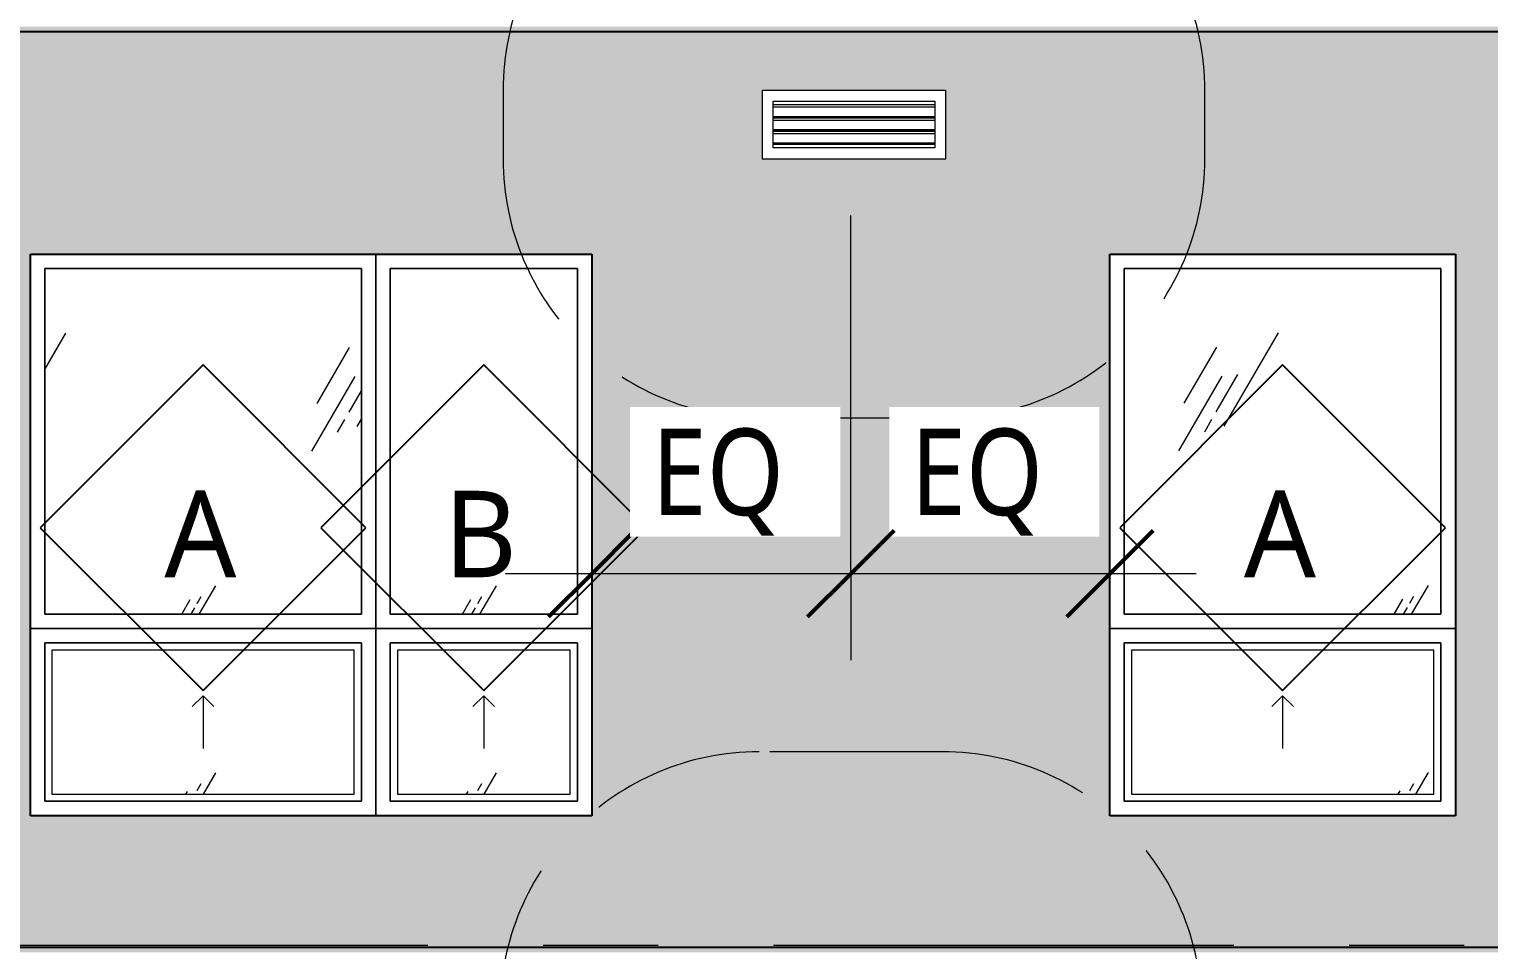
# Model space of a CAD drawing. Header units: inches. Extents: x 6 to 15224, y -733 to 6300.
# Drawn here: x 11742 to 11944.8, y 5476.2 to 5604.1 of the extents above; entities that cross this region are included whole.
import ezdxf

# ---------------------------------------------------------------- set-up
doc = ezdxf.new("R2010")
doc.units = ezdxf.units.IN
doc.header["$MEASUREMENT"] = 0
doc.linetypes.add('Center 1_2_', pattern=[112, 64, -16, 16, -16])
doc.linetypes.add('Hidden 3_16_', pattern=[36, 24, -12])
for name, color, linetype, lineweight in [('A-ANNO-DIMS', 211, 'Continuous', 13), ('A-ANNO-DIMS-128', 211, 'Continuous', 13), ('A-FLOR-LEVL', 51, 'Continuous', 13), ('A-GENM', 13, 'Continuous', 18), ('A-GLAZ', 151, 'Continuous', 25), ('A-GLAZ-IDEN', 152, 'Continuous', 25), ('A-GLAZ-SILL', 1, 'Continuous', 18), ('A-WALL', 113, 'Continuous', 25), ('A-WALL-PATT', 111, 'Continuous', 25), ('M-EQPM', 50, 'Continuous', 18), ('M-EQPM-HDLN', 50, 'Hidden 3_16_', 13)]:
    doc.layers.add(name, color=color, linetype=linetype, lineweight=lineweight)
doc.styles.add('Open Sans_5', font='OpenSans-Regular.ttf', dxfattribs={"height": 12})
doc.styles.add('Open Sans_8', font='OpenSans-Regular.ttf', dxfattribs={"width": 0.88, "height": 12})
doc.dimstyles.new('Linear_-_3_32___Rounded_1_4___1', dxfattribs={"dimscale": 12, "dimtxt": 12.89496, "dimasz": 1, "dimexe": 1, "dimexo": 0.666667, "dimgap": 0.333333, "dimtad": 1, "dimrnd": 0.25, "dimzin": 3, "dimdsep": 46, "dimlunit": 4, "dimtxsty": 'Open Sans_8', "dimblk1": 'OBLIQUE', "dimblk2": 'OBLIQUE', "dimsah": 1, "dimcen": 0.09, "dimdle": 1, "dimadec": 3, "dimazin": 2, "dimtfac": 1, "dimtdec": 4, "dimtix": 1, "dimtmove": 0, "dimatfit": 3, "dimfxl": 1, "dimtvp": 1, "dimtfill": 1, "dimfrac": 2, "dimtolj": 1, "dimtzin": 0, "dimarcsym": 2})
pattern_1 = [(0, (10796.0429, 0), (5.12, 1.28), [0.16896, -3.671, 0.16896, -3.671, -20.48]), (0, (10796.0429, 0), (5.12, 1.28), [-7.68, 0.16896, -7.511, 0.16896, -3.671, -8.96]), (0, (10796.0429, 0), (5.12, 1.28), [-19.2, 0.16896, -2.391, 0.16896, -6.231]), (120, (10797.9629, 0.64), (-3.66851252, 3.79405007), [0.16896, -3.671, 0.16896, -3.671, -20.48]), (120, (10797.9629, 0.64), (-3.66851252, 3.79405007), [-7.68, 0.16896, -7.511, 0.16896, -3.671, -8.96]), (120, (10797.9629, 0.64), (-3.66851252, 3.79405007), [-19.2, 0.16896, -2.391, 0.16896, -6.231]), (240, (10798.6029, 3.2), (-1.45148748, -5.07405007), [0.16896, -3.671, 0.16896, -3.671, -20.48]), (240, (10798.6029, 3.2), (-1.45148748, -5.07405007), [-7.68, 0.16896, -7.511, 0.16896, -3.671, -8.96]), (240, (10798.6029, 3.2), (-1.45148748, -5.07405007), [-19.2, 0.16896, -2.391, 0.16896, -6.231])]

# ---------------------------------------------------------------- blocks, each defined once
blk = doc.blocks.new('1-2 WD Adaptive - 4-0_x6_-6_-V165-EAST ELEVATION')
at = {"layer": 'A-GLAZ', "lineweight": 13}
h = blk.add_hatch(dxfattribs=at)
h.set_pattern_fill('FP_344', color=256, style=0, pattern_type=2)
h.set_pattern_definition([(59.808, (3165.997, 5432.806), (144.0017, 239.99866), [9, -754.581]), (59.808, (3165.263, 5426.193), (144.0017, 239.99866), [12, -751.581]), (59.808, (3170.448, 5431.623), (144.0017, 239.99866), [6, -757.581]), (59.808, (3168.859, 5428.844), (144.0017, 239.99866), [2, -761.581]), (59.808, (3171.554, 5429.598), (144.0017, 239.99866), [15, -748.581]), (59.808, (3196.972, 5399.404), (144.0017, 239.99866), [5.063, -758.519]), (59.808, (3196.531, 5401.668), (144.0017, 239.99866), [6.75, -756.831]), (59.808, (3195.322, 5401.525), (144.0017, 239.99866), [3.375, -760.206]), (59.808, (3197.353, 5405.029), (144.0017, 239.99866), [1.125, -762.456]), (59.808, (3192.139, 5398.297), (144.0017, 239.99866), [8.437, -755.144])])
h.paths.add_polyline_path([(3180.5, 5395), (3180.5, 5443), (3136.5, 5443), (3136.5, 5395)])
at = {"layer": 'A-GLAZ-SILL', "lineweight": 13}
h = blk.add_hatch(dxfattribs=at)
h.set_pattern_fill('FP_343', color=256, style=0, pattern_type=2)
h.set_pattern_definition([(59.808, (3165.997, 5406.806), (144.0017, 239.99866), [9, -754.581]), (59.808, (3165.263, 5400.193), (144.0017, 239.99866), [12, -751.581]), (59.808, (3170.448, 5405.623), (144.0017, 239.99866), [6, -757.581]), (59.808, (3168.859, 5402.844), (144.0017, 239.99866), [2, -761.581]), (59.808, (3171.554, 5403.598), (144.0017, 239.99866), [15, -748.581]), (59.808, (3196.972, 5373.404), (144.0017, 239.99866), [5.063, -758.519]), (59.808, (3196.531, 5375.668), (144.0017, 239.99866), [6.75, -756.831]), (59.808, (3195.322, 5375.525), (144.0017, 239.99866), [3.375, -760.206]), (59.808, (3197.353, 5379.029), (144.0017, 239.99866), [1.125, -762.456]), (59.808, (3192.139, 5372.297), (144.0017, 239.99866), [8.438, -755.144])])
h.paths.add_polyline_path([(3157.5, 5370), (3179.5, 5370), (3179.5, 5390), (3137.5, 5390), (3137.5, 5370)])
at = {"layer": 'A-GLAZ', "lineweight": 13}
for p, q in [((3134.5, 5445), (3182.5, 5445)), ((3134.5, 5367), (3134.5, 5445)), ((3182.5, 5445), (3182.5, 5367)), ((3180.5, 5443), (3136.5, 5443)), ((3136.5, 5443), (3136.5, 5395)), ((3180.5, 5395), (3180.5, 5443)), ((3136.5, 5395), (3180.5, 5395)), ((3134.5, 5393), (3182.5, 5393)), ((3182.5, 5393), (3134.5, 5393)), ((3180.5, 5391), (3136.5, 5391)), ((3136.5, 5391), (3136.5, 5369)), ((3180.5, 5369), (3180.5, 5391)), ((3136.5, 5369), (3180.5, 5369)), ((3182.5, 5367), (3134.5, 5367))]:
    blk.add_line(p, q, dxfattribs=at)
at = {"layer": 'A-GLAZ', "linetype": 'Hidden 3_16_', "lineweight": 13}
for q in [(3157, 5382.17), (3160, 5382.17), (3158.5, 5376.33)]:
    blk.add_line((3158.5, 5383.67), q, dxfattribs=at)
at = {"layer": 'A-GLAZ-SILL'}
for p, q in [((3136.5, 5443), (3180.5, 5443)), ((3136.5, 5395), (3136.5, 5443)), ((3180.5, 5443), (3136.5, 5443)), ((3136.5, 5443), (3136.5, 5395)), ((3180.5, 5443), (3180.5, 5395)), ((3180.5, 5395), (3180.5, 5443)), ((3180.5, 5395), (3136.5, 5395)), ((3136.5, 5395), (3180.5, 5395)), ((3136.5, 5391), (3180.5, 5391)), ((3136.5, 5369), (3136.5, 5391)), ((3180.5, 5391), (3136.5, 5391)), ((3136.5, 5391), (3136.5, 5369)), ((3180.5, 5391), (3180.5, 5369)), ((3180.5, 5369), (3180.5, 5391)), ((3179.5, 5390), (3137.5, 5390)), ((3137.5, 5390), (3137.5, 5370)), ((3179.5, 5370), (3179.5, 5390)), ((3180.5, 5369), (3136.5, 5369)), ((3136.5, 5369), (3180.5, 5369)), ((3137.5, 5370), (3179.5, 5370))]:
    blk.add_line(p, q, dxfattribs=at)
blk = doc.blocks.new('1-2 WD Adaptive - 2_-6_x6_-6_-V166-EAST ELEVATION')
at = {"layer": 'A-GLAZ', "lineweight": 13}
h = blk.add_hatch(dxfattribs=at)
h.set_pattern_fill('FP_348', color=256, style=0, pattern_type=2)
h.set_pattern_definition([(59.808, (2604.497, 5432.806), (144.0017, 239.99866), [9, -754.581]), (59.808, (2603.763, 5426.193), (144.0017, 239.99866), [12, -751.581]), (59.808, (2608.948, 5431.623), (144.0017, 239.99866), [6, -757.581]), (59.808, (2607.359, 5428.844), (144.0017, 239.99866), [2, -761.581]), (59.808, (2610.054, 5429.598), (144.0017, 239.99866), [15, -748.581]), (59.808, (2635.472, 5399.404), (144.0017, 239.99866), [5.063, -758.519]), (59.808, (2635.031, 5401.668), (144.0017, 239.99866), [6.75, -756.831]), (59.808, (2633.822, 5401.525), (144.0017, 239.99866), [3.375, -760.206]), (59.808, (2635.853, 5405.029), (144.0017, 239.99866), [1.125, -762.456]), (59.808, (2630.639, 5398.297), (144.0017, 239.99866), [8.437, -755.144])])
h.paths.add_polyline_path([(2584, 5395), (2610, 5395), (2610, 5443), (2584, 5443), (2584, 5421)])
at = {"layer": 'A-GLAZ-SILL', "lineweight": 13}
h = blk.add_hatch(dxfattribs=at)
h.set_pattern_fill('FP_347', color=256, style=0, pattern_type=2)
h.set_pattern_definition([(59.808, (2604.497, 5406.806), (144.0017, 239.99866), [9, -754.581]), (59.808, (2603.763, 5400.193), (144.0017, 239.99866), [12, -751.581]), (59.808, (2608.948, 5405.623), (144.0017, 239.99866), [6, -757.581]), (59.808, (2607.359, 5402.844), (144.0017, 239.99866), [2, -761.581]), (59.808, (2610.054, 5403.598), (144.0017, 239.99866), [15, -748.581]), (59.808, (2635.472, 5373.404), (144.0017, 239.99866), [5.063, -758.519]), (59.808, (2635.031, 5375.668), (144.0017, 239.99866), [6.75, -756.831]), (59.808, (2633.822, 5375.525), (144.0017, 239.99866), [3.375, -760.206]), (59.808, (2635.853, 5379.029), (144.0017, 239.99866), [1.125, -762.456]), (59.808, (2630.639, 5372.297), (144.0017, 239.99866), [8.438, -755.144])])
h.paths.add_polyline_path([(2598.29, 5370), (2609, 5370), (2609, 5390), (2585, 5390), (2585, 5370)])
at = {"layer": 'A-GLAZ', "lineweight": 13}
for p, q in [((2582, 5393), (2582, 5445)), ((2582, 5445), (2612, 5445)), ((2582, 5367), (2582, 5445)), ((2612, 5445), (2612, 5367)), ((2610, 5443), (2584, 5443)), ((2584, 5443), (2584, 5395)), ((2610, 5395), (2610, 5443)), ((2584, 5395), (2610, 5395)), ((2582, 5367), (2582, 5393)), ((2582, 5393), (2612, 5393)), ((2612, 5393), (2582, 5393)), ((2610, 5391), (2584, 5391)), ((2584, 5391), (2584, 5369)), ((2610, 5369), (2610, 5391)), ((2584, 5369), (2610, 5369)), ((2612, 5367), (2582, 5367))]:
    blk.add_line(p, q, dxfattribs=at)
at = {"layer": 'A-GLAZ', "linetype": 'Hidden 3_16_', "lineweight": 13}
for q in [(2595.5, 5382.17), (2598.5, 5382.17), (2597, 5376.33)]:
    blk.add_line((2597, 5383.67), q, dxfattribs=at)
at = {"layer": 'A-GLAZ-SILL'}
for p, q in [((2584, 5443), (2610, 5443)), ((2584, 5395), (2584, 5443)), ((2610, 5443), (2584, 5443)), ((2584, 5443), (2584, 5395)), ((2610, 5443), (2610, 5395)), ((2610, 5395), (2610, 5443)), ((2610, 5395), (2584, 5395)), ((2584, 5395), (2610, 5395)), ((2584, 5391), (2610, 5391)), ((2584, 5369), (2584, 5391)), ((2610, 5391), (2584, 5391)), ((2584, 5391), (2584, 5369)), ((2610, 5391), (2610, 5369)), ((2610, 5369), (2610, 5391)), ((2609, 5390), (2585, 5390)), ((2585, 5390), (2585, 5370)), ((2609, 5370), (2609, 5390)), ((2610, 5369), (2584, 5369)), ((2584, 5369), (2610, 5369)), ((2585, 5370), (2609, 5370))]:
    blk.add_line(p, q, dxfattribs=at)
blk = doc.blocks.new('1-2 WD Adaptive - 4-0_x6_-6_-V167-EAST ELEVATION')
at = {"layer": 'A-GLAZ', "lineweight": 13}
h = blk.add_hatch(dxfattribs=at)
h.set_pattern_fill('FP_350', color=256, style=0, pattern_type=2)
h.set_pattern_definition([(59.808, (2565.497, 5432.806), (144.0017, 239.99866), [9, -754.581]), (59.808, (2564.763, 5426.193), (144.0017, 239.99866), [12, -751.581]), (59.808, (2569.948, 5431.623), (144.0017, 239.99866), [6, -757.581]), (59.808, (2568.359, 5428.844), (144.0017, 239.99866), [2, -761.581]), (59.808, (2571.054, 5429.598), (144.0017, 239.99866), [15, -748.581]), (59.808, (2596.472, 5399.404), (144.0017, 239.99866), [5.063, -758.519]), (59.808, (2596.031, 5401.668), (144.0017, 239.99866), [6.75, -756.831]), (59.808, (2594.822, 5401.525), (144.0017, 239.99866), [3.375, -760.206]), (59.808, (2596.853, 5405.029), (144.0017, 239.99866), [1.125, -762.456]), (59.808, (2591.639, 5398.297), (144.0017, 239.99866), [8.437, -755.144])])
h.paths.add_polyline_path([(2580, 5395), (2580, 5443), (2536, 5443), (2536, 5395)])
at = {"layer": 'A-GLAZ-SILL', "lineweight": 13}
h = blk.add_hatch(dxfattribs=at)
h.set_pattern_fill('FP_349', color=256, style=0, pattern_type=2)
h.set_pattern_definition([(59.808, (2565.497, 5406.806), (144.0017, 239.99866), [9, -754.581]), (59.808, (2564.763, 5400.193), (144.0017, 239.99866), [12, -751.581]), (59.808, (2569.948, 5405.623), (144.0017, 239.99866), [6, -757.581]), (59.808, (2568.359, 5402.844), (144.0017, 239.99866), [2, -761.581]), (59.808, (2571.054, 5403.598), (144.0017, 239.99866), [15, -748.581]), (59.808, (2596.472, 5373.404), (144.0017, 239.99866), [5.063, -758.519]), (59.808, (2596.031, 5375.668), (144.0017, 239.99866), [6.75, -756.831]), (59.808, (2594.822, 5375.525), (144.0017, 239.99866), [3.375, -760.206]), (59.808, (2596.853, 5379.029), (144.0017, 239.99866), [1.125, -762.456]), (59.808, (2591.639, 5372.297), (144.0017, 239.99866), [8.438, -755.144])])
h.paths.add_polyline_path([(2557, 5370), (2579, 5370), (2579, 5390), (2537, 5390), (2537, 5370)])
at = {"layer": 'A-GLAZ', "lineweight": 13}
for p, q in [((2534, 5445), (2582, 5445)), ((2534, 5367), (2534, 5445)), ((2582, 5445), (2582, 5393)), ((2582, 5445), (2582, 5367)), ((2580, 5443), (2536, 5443)), ((2536, 5443), (2536, 5395)), ((2580, 5395), (2580, 5443)), ((2536, 5395), (2580, 5395)), ((2534, 5393), (2582, 5393)), ((2582, 5393), (2534, 5393)), ((2582, 5393), (2582, 5367)), ((2580, 5391), (2536, 5391)), ((2536, 5391), (2536, 5369)), ((2580, 5369), (2580, 5391)), ((2536, 5369), (2580, 5369)), ((2582, 5367), (2534, 5367))]:
    blk.add_line(p, q, dxfattribs=at)
at = {"layer": 'A-GLAZ', "linetype": 'Hidden 3_16_', "lineweight": 13}
for q in [(2556.5, 5382.17), (2559.5, 5382.17), (2558, 5376.33)]:
    blk.add_line((2558, 5383.67), q, dxfattribs=at)
at = {"layer": 'A-GLAZ-SILL'}
for p, q in [((2536, 5443), (2580, 5443)), ((2536, 5395), (2536, 5443)), ((2580, 5443), (2536, 5443)), ((2536, 5443), (2536, 5395)), ((2580, 5443), (2580, 5395)), ((2580, 5395), (2580, 5443)), ((2580, 5395), (2536, 5395)), ((2536, 5395), (2580, 5395)), ((2536, 5391), (2580, 5391)), ((2536, 5369), (2536, 5391)), ((2580, 5391), (2536, 5391)), ((2536, 5391), (2536, 5369)), ((2580, 5391), (2580, 5369)), ((2580, 5369), (2580, 5391)), ((2579, 5390), (2537, 5390)), ((2537, 5390), (2537, 5370)), ((2579, 5370), (2579, 5390)), ((2580, 5369), (2536, 5369)), ((2536, 5369), (2580, 5369)), ((2537, 5370), (2579, 5370))]:
    blk.add_line(p, q, dxfattribs=at)
blk = doc.blocks.new('ME Louvers w Trim-AM - 24_ x 8_-17810076-EAST ELEVATION')
at = {"layer": 'A-GENM', "lineweight": 13}
for p, q in [((355.25, 5465.75), (332.75, 5465.75)), ((332.75, 5465.48), (355.25, 5465.48)), ((355.25, 5464.1), (332.75, 5464.1)), ((355.25, 5463.95), (332.75, 5463.95)), ((355.25, 5463.9), (332.75, 5463.9)), ((332.75, 5463.63), (355.25, 5463.63)), ((355.25, 5462.25), (332.75, 5462.25)), ((355.25, 5462.1), (332.75, 5462.1)), ((355.25, 5462.05), (332.75, 5462.05)), ((332.75, 5461.78), (355.25, 5461.78)), ((355.25, 5460.4), (332.75, 5460.4)), ((355.25, 5460.25), (332.75, 5460.25))]:
    blk.add_line(p, q, dxfattribs=at)
at = {"layer": 'M-EQPM'}
for p, q in [((331.25, 5467.75), (331.25, 5458.25)), ((356.75, 5467.75), (331.25, 5467.75)), ((356.75, 5458.25), (356.75, 5467.75)), ((332.75, 5466.25), (355.25, 5466.25)), ((332.75, 5459.75), (332.75, 5466.25)), ((355.25, 5466.25), (355.25, 5459.75)), ((355.25, 5459.75), (332.75, 5459.75)), ((331.25, 5458.25), (356.75, 5458.25))]:
    blk.add_line(p, q, dxfattribs=at)
at = {"layer": 'M-EQPM-HDLN'}
for p, q in [((356.75, 5503.75), (331.25, 5503.75)), ((295.25, 5467.75), (295.25, 5458.25)), ((392.75, 5458.25), (392.75, 5467.75)), ((331.25, 5422.25), (356.75, 5422.25))]:
    blk.add_line(p, q, dxfattribs=at)
for centre, start, end in [((331.25, 5467.75), 90, 180), ((356.75, 5467.75), 0, 90), ((331.25, 5458.25), 180, 270), ((356.75, 5458.25), 270, 360)]:
    blk.add_arc(centre, 36, start, end, dxfattribs=at)
blk = doc.blocks.new('TAG Window-AM - Standard-51685-EAST ELEVATION')
at = {"layer": 'A-GLAZ-IDEN'}
for p, q in [((3827, 5941.13), (3804.37, 5918.5)), ((3849.63, 5918.5), (3827, 5941.13)), ((3804.37, 5918.5), (3827, 5895.87)), ((3827, 5895.87), (3849.63, 5918.5))]:
    blk.add_line(p, q, dxfattribs=at)
blk = doc.blocks.new('DIMBLOCK71-EAST ELEVATION')
at = {"layer": 'A-ANNO-DIMS-128'}
for p, q in [((11856.12, 5528.49), (11856.12, 5578.27)), ((11892.12, 5528.49), (11892.12, 5540.49)), ((11904.12, 5528.49), (11856.12, 5528.49)), ((11856.12, 5528.49), (11856.12, 5516.49)), ((11892.12, 5528.49), (11892.12, 5528))]:
    blk.add_line(p, q, dxfattribs=at)
at = {"layer": 'A-ANNO-DIMS-128', "lineweight": 50}
for p, q in [((11856.12, 5528.49), (11862.12, 5534.49)), ((11892.12, 5528.49), (11898.12, 5534.49)), ((11856.12, 5528.49), (11850.12, 5522.49)), ((11892.12, 5528.49), (11886.12, 5522.49))]:
    blk.add_line(p, q, dxfattribs=at)
at = {"layer": 'A-ANNO-DIMS-128', "color": 0, "insert": (11864.45, 5548.63), "char_height": 12, "width": 23.2109, "attachment_point": 1, "line_spacing_factor": 1.151336, "style": 'Open Sans_8', "bg_fill": 3, "box_fill_scale": 1.25, "bg_fill_color": 256, "bg_fill_true_color": 13158600, "bg_fill_transparency": 0}
blk.add_mtext('EQ', dxfattribs=at)
blk = doc.blocks.new('_Oblique')
at = {"color": 0, "linetype": 'ByBlock', "lineweight": -2}
blk.add_line((-0.5, -0.5), (0.5, 0.5), dxfattribs=at)
blk = doc.blocks.new('DIMBLOCK72-EAST ELEVATION')
at = {"layer": 'A-ANNO-DIMS-128'}
for p, q in [((11856.12, 5528.49), (11856.12, 5578.27)), ((11820.12, 5528.49), (11820.12, 5540.49)), ((11856.12, 5528.49), (11808.12, 5528.49)), ((11820.12, 5528.49), (11820.12, 5528)), ((11856.12, 5528.49), (11856.12, 5516.49))]:
    blk.add_line(p, q, dxfattribs=at)
at = {"layer": 'A-ANNO-DIMS-128', "lineweight": 50}
for p, q in [((11820.12, 5528.49), (11826.12, 5534.49)), ((11856.12, 5528.49), (11862.12, 5534.49)), ((11820.12, 5528.49), (11814.12, 5522.49)), ((11856.12, 5528.49), (11850.12, 5522.49))]:
    blk.add_line(p, q, dxfattribs=at)
at = {"layer": 'A-ANNO-DIMS-128', "color": 0, "insert": (11828.45, 5548.63), "char_height": 12, "width": 23.2109, "attachment_point": 1, "line_spacing_factor": 1.151336, "style": 'Open Sans_8', "bg_fill": 3, "box_fill_scale": 1.25, "bg_fill_color": 256, "bg_fill_true_color": 13158600, "bg_fill_transparency": 0}
blk.add_mtext('EQ', dxfattribs=at)

msp = doc.modelspace()

# ---------------------------------------------------------------- hatches: boundary and pattern name
at = {"layer": 'A-WALL-PATT', "lineweight": 13}
h = msp.add_hatch(dxfattribs=at)
h.set_pattern_fill('FP_310', color=256, style=0, pattern_type=2)
h.set_pattern_definition(pattern_1)
h.paths.add_polyline_path([(12348.55442555, 5603.75), (12348.55442555, 5604.5), (11659.92942555, 5604.5), (11659.92942555, 5622.75), (11659.17942555, 5622.75), (11659.17942555, 5604.5), (10764.49192555, 5604.5), (10764.49192555, 5731.625), (10763.74192555, 5731.625), (10763.74192555, 5604.5), (9889.11692555, 5604.5), (9889.11692555, 5622.75), (9888.36692555, 5622.75), (9888.36692555, 5604.5), (9024.11692555, 5604.5), (9024.11692555, 5622.75), (9023.36692555, 5622.75), (9023.36692555, 5604.5), (8816.17942555, 5604.5), (8816.17942555, 5603.75), (12330.11692555, 5603.75)])
h = msp.add_hatch(dxfattribs=at)
h.set_pattern_fill('FP_310', color=256, style=0, pattern_type=2)
h.set_pattern_definition(pattern_1)
h.paths.add_polyline_path([(8815.17942555, 5476.625), (9023.36692555, 5476.625), (9023.36692555, 5494.875), (8952.11692555, 5494.875), (8952.11692555, 5572.875), (9023.36692555, 5572.875), (9023.36692555, 5603.75), (8815.17942555, 5603.75), (8815.17942555, 5499.29390516)])
h.paths.add_polyline_path([(9024.11692555, 5476.625), (9888.36692555, 5476.625), (9888.36692555, 5494.875), (9811.11692555, 5494.875), (9811.11692555, 5572.875), (9888.36692555, 5572.875), (9888.36692555, 5603.75), (9024.11692555, 5603.75), (9024.11692555, 5480.23823849)])
h.paths.add_polyline_path([(9889.11692555, 5476.625), (10763.74192555, 5476.625), (10763.74192555, 5603.75), (9889.11692555, 5603.75), (9889.11692555, 5480.23823849)])
h.paths.add_polyline_path([(12348.55442555, 5476.625), (12348.55442555, 5603.75), (11659.92942555, 5603.75), (11659.92942555, 5572.875), (11707.11692555, 5572.875), (11707.11692555, 5494.875), (11659.92942555, 5494.875), (11659.92942555, 5476.625), (12325.91738735, 5476.625)])
h.paths.add_polyline_path([(10764.49192555, 5476.625), (11659.17942555, 5476.625), (11659.17942555, 5494.875), (11659.11692555, 5494.875), (11659.11692555, 5572.875), (11659.17942555, 5572.875), (11659.17942555, 5603.75), (10764.49192555, 5603.75), (10764.49192555, 5480.23823849)])
h.paths.add_polyline_path([(12228.11692555, 5494.875), (12228.11692555, 5572.875), (12330.11692555, 5572.875), (12330.11692555, 5494.875), (12260.57005402, 5494.875)])
h.paths.add_polyline_path([(12060.61692555, 5494.875), (11988.61692555, 5494.875), (11988.61692555, 5572.875), (12060.61692555, 5572.875), (12060.61692555, 5499.29390516)])
h.paths.add_polyline_path([(12162.54905402, 5494.875), (12132.11692555, 5494.875), (12132.11692555, 5572.875), (12180.11692555, 5572.875), (12180.11692555, 5494.875)])
h.paths.add_polyline_path([(11586.11692555, 5494.875), (11514.11692555, 5494.875), (11514.11692555, 5572.875), (11586.11692555, 5572.875), (11586.11692555, 5499.29390516)])
h.paths.add_polyline_path([(11820.11692555, 5494.875), (11742.11692555, 5494.875), (11742.11692555, 5572.875), (11820.11692555, 5572.875), (11820.11692555, 5499.29390516)])
h.paths.add_polyline_path([(11892.11692555, 5494.875), (11892.11692555, 5572.875), (11940.11692555, 5572.875), (11940.11692555, 5494.875), (11933.83338735, 5494.875)])
h.paths.add_polyline_path([(11244.11692555, 5494.875), (11172.11692555, 5494.875), (11172.11692555, 5572.875), (11244.11692555, 5572.875), (11244.11692555, 5499.29390516)])
h.paths.add_polyline_path([(11476.40205402, 5494.875), (11412.11692555, 5494.875), (11412.11692555, 5572.875), (11490.11692555, 5572.875), (11490.11692555, 5494.875)])
h.paths.add_polyline_path([(11316.11692555, 5494.875), (11316.11692555, 5572.875), (11364.11692555, 5572.875), (11364.11692555, 5494.875), (11345.70738735, 5494.875)])
h.paths.add_polyline_path([(11116.99172069, 5494.875), (11100.11692555, 5494.875), (11100.11692555, 5572.875), (11148.11692555, 5572.875), (11148.11692555, 5494.875)])
h.paths.add_polyline_path([(10854.11692555, 5494.875), (10782.11692555, 5494.875), (10782.11692555, 5572.875), (10854.11692555, 5572.875), (10854.11692555, 5499.29390516)])
h.paths.add_polyline_path([(10953.62338735, 5494.875), (10878.11692555, 5494.875), (10878.11692555, 5572.875), (10956.11692555, 5572.875), (10956.11692555, 5494.875)])
h.paths.add_polyline_path([(10554.11692555, 5494.875), (10482.11692555, 5494.875), (10482.11692555, 5572.875), (10554.11692555, 5572.875), (10554.11692555, 5499.29390516)])
h.paths.add_polyline_path([(11028.11692555, 5494.875), (11028.11692555, 5572.875), (11076.11692555, 5572.875), (11076.11692555, 5494.875)])
h.paths.add_polyline_path([(10698.11692555, 5494.875), (10698.11692555, 5572.875), (10746.11692555, 5572.875), (10746.11692555, 5494.875)])
h.paths.add_polyline_path([(10674.11692555, 5494.875), (10626.11692555, 5494.875), (10626.11692555, 5572.875), (10674.11692555, 5572.875), (10674.11692555, 5499.29390516)])
h.paths.add_polyline_path([(10380.11692555, 5494.875), (10380.11692555, 5572.875), (10458.11692555, 5572.875), (10458.11692555, 5494.875), (10430.84472069, 5494.875)])
h.paths.add_polyline_path([(9258.11692555, 5494.875), (9258.11692555, 5572.875), (9330.11692555, 5572.875), (9330.11692555, 5494.875), (9319.94005402, 5494.875)])
h.paths.add_polyline_path([(9402.11692555, 5494.875), (9402.11692555, 5572.875), (9450.11692555, 5572.875), (9450.11692555, 5494.875)])
h.paths.add_polyline_path([(9646.67672069, 5494.875), (9594.11692555, 5494.875), (9594.11692555, 5572.875), (9666.11692555, 5572.875), (9666.11692555, 5494.875)])
h.paths.add_polyline_path([(10320.11692555, 5494.875), (10272.11692555, 5494.875), (10272.11692555, 5572.875), (10320.11692555, 5572.875), (10320.11692555, 5499.29390516)])
h.paths.add_polyline_path([(10212.11692555, 5494.875), (10164.11692555, 5494.875), (10164.11692555, 5572.875), (10212.11692555, 5572.875), (10212.11692555, 5499.29390516)])
h.paths.add_polyline_path([(10116.11692555, 5494.875), (10068.11692555, 5494.875), (10068.11692555, 5572.875), (10116.11692555, 5572.875), (10116.11692555, 5499.29390516)])
h.paths.add_polyline_path([(10006.08705402, 5494.875), (9948.11692555, 5494.875), (9948.11692555, 5572.875), (10020.11692555, 5572.875), (10020.11692555, 5494.875)])
h.paths.add_polyline_path([(9739.11692555, 5494.875), (9739.11692555, 5572.875), (9787.11692555, 5572.875), (9787.11692555, 5494.875), (9744.69772069, 5494.875)])
h.paths.add_polyline_path([(9474.11692555, 5494.875), (9474.11692555, 5572.875), (9522.11692555, 5572.875), (9522.11692555, 5494.875), (9515.98205402, 5494.875)])
h.paths.add_polyline_path([(9108.11692555, 5494.875), (9108.11692555, 5572.875), (9186.11692555, 5572.875), (9186.11692555, 5494.875), (9123.89805402, 5494.875)])
h.paths.add_polyline_path([(8880.11692555, 5494.875), (8880.11692555, 5572.875), (8928.11692555, 5572.875), (8928.11692555, 5494.875), (8927.85605402, 5494.875)])
h.paths.add_polyline_path([(10986.29705402, 5586.125), (10979.80442555, 5586.125), (10979.80442555, 5595.625), (11005.30442555, 5595.625), (11005.30442555, 5586.125), (11002.63388735, 5586.125)])
h.paths.add_polyline_path([(11622.85248941, 5586.125), (11597.80442555, 5586.125), (11597.80442555, 5595.625), (11623.30442555, 5595.625), (11623.30442555, 5586.125)])
h.paths.add_polyline_path([(10251.13955402, 5586.125), (10229.80442555, 5586.125), (10229.80442555, 5595.625), (10255.30442555, 5595.625), (10255.30442555, 5586.125), (10253.80442555, 5586.125)])
h.paths.add_polyline_path([(9055.30442555, 5586.125), (9053.80442555, 5586.125), (9053.80442555, 5595.625), (9079.30442555, 5595.625), (9079.30442555, 5586.125), (9058.55072069, 5586.125)])
h.paths.add_polyline_path([(12205.81670233, 5586.125), (12203.80442555, 5586.125), (12203.80442555, 5595.625), (12229.30442555, 5595.625), (12229.30442555, 5586.125), (12227.80442555, 5586.125)])
h.paths.add_polyline_path([(10019.80442555, 5586.125), (10019.80442555, 5595.625), (10045.30442555, 5595.625), (10045.30442555, 5586.125), (10020.53098805, 5586.125)])
h.paths.add_polyline_path([(9929.80442555, 5586.125), (9905.80442555, 5586.125), (9905.80442555, 5595.625), (9931.30442555, 5595.625), (9931.30442555, 5586.125)])
h.paths.add_polyline_path([(9233.80442555, 5586.125), (9209.80442555, 5586.125), (9209.80442555, 5595.625), (9235.30442555, 5595.625), (9235.30442555, 5586.125)])
h.paths.add_polyline_path([(10865.4740684, 5586.125), (10841.36692555, 5586.125), (10841.36692555, 5595.625), (10866.86692555, 5595.625), (10866.86692555, 5586.125), (10866.75978269, 5586.125)])
h.paths.add_polyline_path([(11291.80442555, 5586.125), (11267.80442555, 5586.125), (11267.80442555, 5595.625), (11293.30442555, 5595.625), (11293.30442555, 5586.125)])
h.paths.add_polyline_path([(12107.80442555, 5586.125), (12083.80442555, 5586.125), (12083.80442555, 5595.625), (12109.30442555, 5595.625), (12109.30442555, 5586.125)])
h.paths.add_polyline_path([(9713.80442555, 5586.125), (9689.80442555, 5586.125), (9689.80442555, 5595.625), (9715.30442555, 5595.625), (9715.30442555, 5586.125)])
h.paths.add_polyline_path([(10601.80442555, 5586.125), (10577.80442555, 5586.125), (10577.80442555, 5595.625), (10603.30442555, 5595.625), (10603.30442555, 5586.125)])
h.paths.add_polyline_path([(11847.10241662, 5586.125), (11843.80442555, 5586.125), (11843.80442555, 5595.625), (11869.30442555, 5595.625), (11869.30442555, 5586.125), (11852.14922069, 5586.125)])
h.paths.add_polyline_path([(9557.80442555, 5586.125), (9557.80442555, 5595.625), (9583.30442555, 5595.625), (9583.30442555, 5586.125), (9558.25738071, 5586.125)])
h.paths.add_polyline_path([(10361.80442555, 5586.125), (10337.80442555, 5586.125), (10337.80442555, 5595.625), (10363.30442555, 5595.625), (10363.30442555, 5586.125)])
h = msp.add_hatch(dxfattribs=at)
h.set_pattern_fill('FP_310', color=256, style=0, pattern_type=2)
h.set_pattern_definition(pattern_1)
h.paths.add_polyline_path([(10602.11692555, 5475.875), (12348.55442555, 5475.875), (12348.55442555, 5476.625), (11659.92942555, 5476.625), (11659.92942555, 5494.875), (11659.17942555, 5494.875), (11659.17942555, 5476.625), (10764.49192555, 5476.625), (10764.49192555, 5603.75), (10763.74192555, 5603.75), (10763.74192555, 5476.625), (9889.11692555, 5476.625), (9889.11692555, 5494.875), (9888.36692555, 5494.875), (9888.36692555, 5476.625), (9024.11692555, 5476.625), (9024.11692555, 5494.875), (9023.36692555, 5494.875), (9023.36692555, 5476.625), (8816.17942555, 5476.625), (8816.17942555, 5475.875), (10594.21305402, 5475.875)])

# ---------------------------------------------------------------- linework, layer by layer
at = {"layer": 'A-FLOR-LEVL', "linetype": 'Center 1_2_'}
msp.add_line((8821.35523145, 5476.875), (13032.89411354, 5476.875), dxfattribs=at)
at = {"layer": 'A-WALL'}
for p, q in [((12751.42942555, 5603.75), (8815.17942555, 5603.75)), ((11742.11692555, 5494.875), (11742.11692555, 5572.875)), ((11742.11692555, 5572.875), (11820.11692555, 5572.875)), ((11820.11692555, 5572.875), (11820.11692555, 5494.875)), ((11892.11692555, 5572.875), (11940.11692555, 5572.875)), ((11892.11692555, 5494.875), (11892.11692555, 5572.875)), ((11940.11692555, 5572.875), (11940.11692555, 5494.875)), ((11820.11692555, 5494.875), (11742.11692555, 5494.875)), ((11940.11692555, 5494.875), (11892.11692555, 5494.875)), ((11659.92942555, 5476.625), (12366.55442555, 5476.625))]:
    msp.add_line(p, q, dxfattribs=at)

# ---------------------------------------------------------------- block references
at = {"layer": 'A-GLAZ', "lineweight": 13}
for name, p in [('1-2 WD Adaptive - 4-0_x6_-6_-V167-EAST ELEVATION', (9208.11692555, 127.875)), ('1-2 WD Adaptive - 2_-6_x6_-6_-V166-EAST ELEVATION', (9208.11692555, 127.875)), ('1-2 WD Adaptive - 4-0_x6_-6_-V165-EAST ELEVATION', (8757.61692555, 127.875))]:
    msp.add_blockref(name, p, dxfattribs=at)
at = {"layer": 'A-GLAZ-IDEN'}
for p in [(7939.11692555, -383.625), (7978.11692555, -383.625), (8089.11692555, -383.625)]:
    msp.add_blockref('TAG Window-AM - Standard-51685-EAST ELEVATION', p, dxfattribs=at)
at = {"layer": 'M-EQPM-HDLN'}
for p in [(11512.55442555, 127.875), (11512.11692555, 0)]:
    msp.add_blockref('ME Louvers w Trim-AM - 24_ x 8_-17810076-EAST ELEVATION', p, dxfattribs=at)

# ---------------------------------------------------------------- texts
at = {"layer": 'A-GLAZ-IDEN', "lineweight": 13, "char_height": 12, "attachment_point": 1, "style": 'Open Sans_5'}
for s, insert, width in [('A', (11760.75106683, 5540.00631631), 12.928), ('B', (11799.57468888, 5540.00631631), 13.332), ('A', (11910.75106683, 5540.00631631), 12.928)]:
    msp.add_mtext(s, dxfattribs=dict(at, insert=insert, width=width))

# ---------------------------------------------------------------- next in the draw order: dimensions: what is measured, and where the dimension line sits
at = {"layer": 'A-ANNO-DIMS'}
dim = msp.add_linear_dim(base=(11856.11692555, 5528.48785262), p1=(11892.11692555, 5520.00257125), p2=(11856.11692555, 5570.2710702), text='EQ', dimstyle='Linear_-_3_32___Rounded_1_4___1', override={"dimpost": '<>', "dimfxl": 61.829782}, dxfattribs=at)
dim.commit()
dim.dimension.update_dxf_attribs({"geometry": 'DIMBLOCK71-EAST ELEVATION', "text_midpoint": (11874.11692555, 5539.97967813)})

# ---------------------------------------------------------------- next in the draw order: dimensions: what is measured, and where the dimension line sits
dim = msp.add_linear_dim(base=(11820.11692555, 5528.48785262), p1=(11856.11692555, 5570.2710702), p2=(11820.11692555, 5520.00257125), text='EQ', dimstyle='Linear_-_3_32___Rounded_1_4___1', override={"dimpost": '<>', "dimfxl": 61.829782}, dxfattribs=at)
dim.commit()
dim.dimension.update_dxf_attribs({"geometry": 'DIMBLOCK72-EAST ELEVATION', "text_midpoint": (11838.11692555, 5539.97967813)})

doc.saveas('drawing.dxf')
